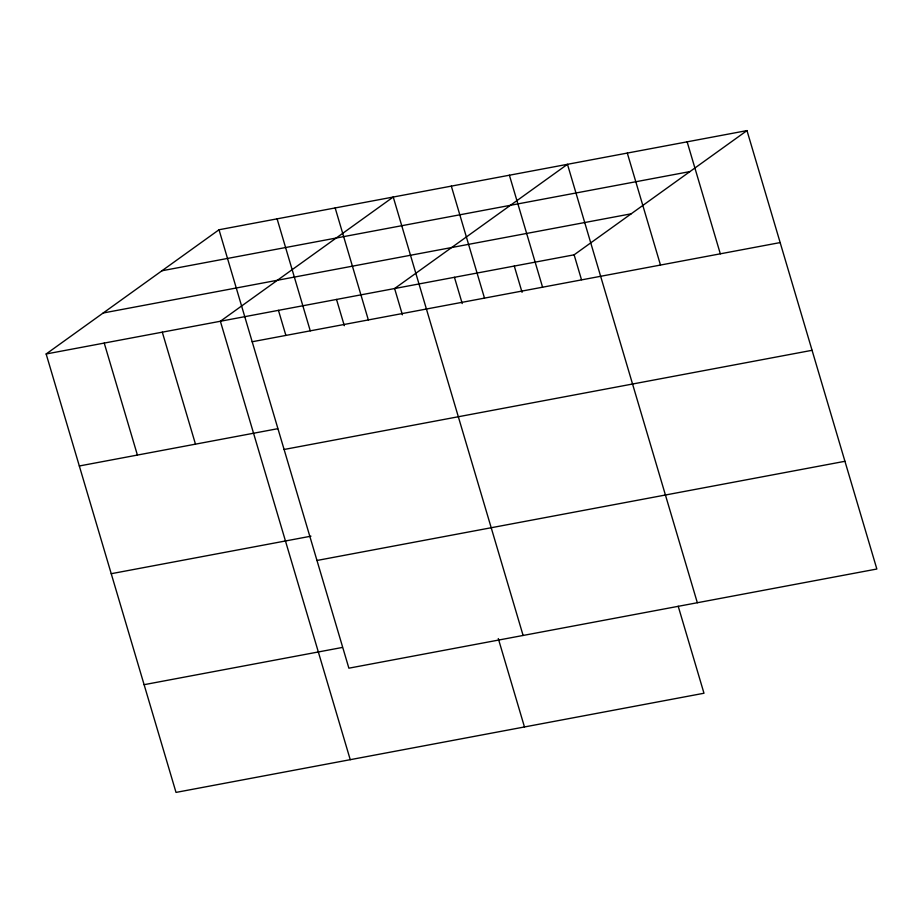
<?xml version="1.0" encoding="UTF-8"?>
<svg xmlns="http://www.w3.org/2000/svg" width="923" height="923" viewBox="0 0 923 923"><rect width="100%" height="100%" fill="white"/><g stroke="black" fill="none" stroke-linecap="round" stroke-linejoin="round"><path stroke-width="1.38" d="M678.209 606.238L703.984 693.242L176.016 792.407L46.15 353.982L219.016 229.758L746.984 130.593L876.85 569.018L348.882 668.183L219.016 229.758M46.15 353.982L574.118 254.817L746.984 130.593M161.975 270.751L689.931 171.586M103.191 312.989L631.159 213.813M252.187 341.752L780.154 242.576M79.32 465.977L277.638 428.722M284.099 449.478L812.067 350.302M111.233 573.702L310.959 536.182M316.97 560.469L844.937 461.292M144.115 684.681L342.421 647.438M687.139 141.83L720.321 253.825M627.305 153.068L660.487 265.063M697.338 602.742L567.472 164.306L394.606 288.53L402.393 314.801M574.118 254.817L581.49 279.704M509.392 175.208L542.574 287.203M514.284 266.055L522.06 292.326M451.324 186.123L484.494 298.117M454.439 277.292L462.227 303.563M523.11 635.462L393.244 197.026L220.378 321.25L350.244 759.687M498.293 638.566L524.472 726.966M335.164 207.94L368.346 319.935M336.526 299.433L344.314 325.704M277.096 218.843L310.266 330.838M278.458 310.347L285.83 335.234M162.298 332.165L195.48 444.159M104.23 343.068L137.4 455.062"/></g></svg>
